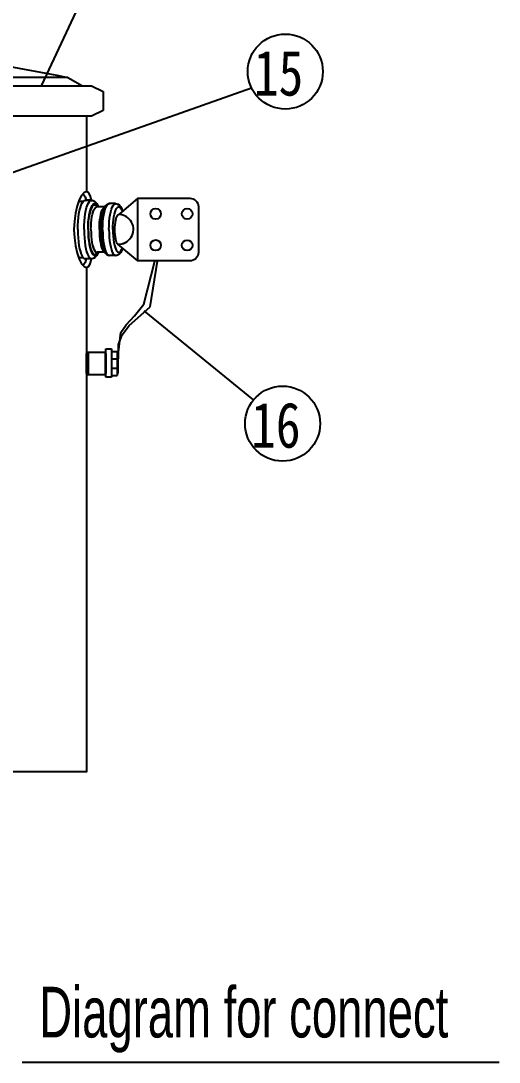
# Model space of a CAD drawing. Header units: millimetres. Extents: x 14764 to 276930, y -11609 to 135619.
# Drawn here: x 271821 to 272331, y 131703 to 132814 of the extents above; entities that cross this region are included whole.
import ezdxf

# ---------------------------------------------------------------- set-up
doc = ezdxf.new("R2010")
doc.units = ezdxf.units.MM
doc.header["$LTSCALE"] = 23.1
doc.layers.get('0').update_dxf_attribs({"linetype": 'CONTINUOUS'})
doc.layers.add('CORE', color=5, linetype='CONTINUOUS')
doc.layers.add('PL', color=5, linetype='CONTINUOUS')
doc.styles.add('FS', font='FSGB2312.ttf', dxfattribs={"width": 0.67})
doc.styles.get("Standard").update_dxf_attribs({"font": 'txt', "width": 0.8})

msp = doc.modelspace()

# ---------------------------------------------------------------- linework, layer by layer
at = {"color": 1}
for p, q in [((271902.1569, 132871.4822), (271843.3113, 132745.4937)), ((271786.2118, 132643.1095), (272067.2692, 132742.6201)), ((272069.4101, 132409.5738), (271952.7031, 132504.6943))]:
    msp.add_line(p, q, dxfattribs=at)
at = {"color": 0, "linetype": 'ByBlock', "lineweight": 25, "ltscale": 0.5}
for p, q in [((271871.5538, 132753.7243), (271503.3513, 132753.6987)), ((271871.5538, 132753.7243), (271887.259, 132744.6234)), ((271534.3271, 132744.5747), (271896.8232, 132744.5747)), ((271896.8232, 132744.5747), (271908.9732, 132738.4997)), ((271908.9732, 132738.4997), (271908.9732, 132718.2497)), ((271908.9732, 132718.2497), (271896.8232, 132712.1747)), ((271896.8232, 132712.1747), (271554.3519, 132712.1747))]:
    msp.add_line(p, q, dxfattribs=at)
at = {"color": 3}
msp.add_line((271822.8648, 131703.0001), (272331.4388, 131703.0001), dxfattribs=at)
at = {"color": 0, "linetype": 'ByBlock', "lineweight": 25, "ltscale": 0.5}
for points in [[(271891.2428, 132712.1747), (271891.2428, 132631.7463)], [(271891.2428, 132550.9603), (271891.2428, 132012.7416), (271481.2428, 132012.7416), (271481.2428, 132047.6725)]]:
    msp.add_lwpolyline(points, dxfattribs=at)
msp.add_lwpolyline([(271891.2428, 132622.5533), (271891.2428, 132622.5086)])
at = {"color": 1}
for centre in [(272103.3629, 132759.9545), (272100.4475, 132384.2772)]:
    msp.add_circle(centre, 40.0405, dxfattribs=at)
at = {"color": 0, "linetype": 'ByBlock', "lineweight": 25, "ltscale": 0.5}
msp.add_open_spline([(271683.1108, 132778.0001), (271746.7201, 132778.1108), (271810.3374, 132765.9175), (271871.0064, 132753.6976)], degree=3, dxfattribs=at)
at = {"layer": 'CORE', "color": 0}
for p, q in [((271952.6209, 132511.5956), (271964.0705, 132557.7504)), ((271959.4428, 132508.8703), (271967.245, 132557.7504)), ((271942.3882, 132499.3319), (271952.6209, 132511.5956)), ((271949.21, 132500.0132), (271959.4428, 132508.8703)), ((271933.5199, 132489.7934), (271942.3882, 132499.3319)), ((271936.9308, 132489.1121), (271949.21, 132500.0132)), ((271928.0624, 132481.6176), (271933.5199, 132489.7934)), ((271929.4268, 132478.8923), (271936.9308, 132489.1121)), ((271925.3337, 132460.4968), (271928.0624, 132481.6176)), ((271925.3337, 132468.6726), (271929.4268, 132478.8923)), ((271911.9674, 132464.0543), (271918.0776, 132464.0543)), ((271911.9674, 132433.7067), (271911.9674, 132464.0543)), ((271918.0776, 132464.0543), (271918.0776, 132433.7067)), ((271925.1036, 132437.7651), (271925.3337, 132468.6726)), ((271893.1018, 132460.2088), (271891.2428, 132459.1401)), ((271891.2428, 132437.7651), (271891.2428, 132459.1401)), ((271893.1018, 132460.2088), (271893.1018, 132436.6963)), ((271911.2706, 132460.2088), (271893.1018, 132460.2088)), ((271911.2706, 132460.2088), (271911.2706, 132436.6963)), ((271912.3393, 132459.1401), (271911.2706, 132460.2088)), ((271912.3393, 132437.7651), (271912.3393, 132459.1401)), ((271918.0776, 132461.213), (271924.0348, 132461.213)), ((271918.0776, 132453.5401), (271924.0348, 132453.5401)), ((271924.0348, 132461.213), (271924.0348, 132435.6922)), ((271918.0776, 132443.3651), (271924.0348, 132443.3651)), ((271891.2428, 132437.7651), (271893.1018, 132436.6963)), ((271893.1018, 132436.6963), (271911.2706, 132436.6963)), ((271911.2706, 132436.6963), (271912.3393, 132437.7651)), ((271918.0776, 132433.7067), (271911.9674, 132433.7067)), ((271918.0776, 132435.6922), (271924.0348, 132435.6922))]:
    msp.add_line(p, q, dxfattribs=at)
at = {"layer": 'PL', "color": 7, "ltscale": 0.5}
for p, q in [((271887.7624, 132629.5615), (271889.7805, 132626.3317)), ((271887.7626, 132629.6062), (271889.7807, 132626.3764)), ((271887.9826, 132621.3538), (271884.5504, 132621.3538)), ((271887.9828, 132621.3985), (271884.5506, 132621.3985)), ((271889.7805, 132626.3317), (271891.0701, 132622.5086)), ((271889.7807, 132626.3764), (271891.0703, 132622.5533)), ((271896.8196, 132622.5086), (271890.1273, 132622.5086)), ((271896.8197, 132622.5533), (271890.1275, 132622.5533)), ((271922.4733, 132619.0444), (271915.7102, 132619.0444)), ((271922.4735, 132619.0891), (271915.7104, 132619.0891)), ((271946.07, 132624.8315), (271925.8194, 132607.4968)), ((271946.0701, 132624.8762), (271925.8196, 132607.5415)), ((271889.4794, 132604.2826), (271890.0312, 132608.1868)), ((271889.4796, 132604.3273), (271890.0314, 132608.2315)), ((271901.9274, 132615.5124), (271902.3964, 132615.5802)), ((271901.9276, 132615.5571), (271902.3966, 132615.6249)), ((271902.3964, 132615.5802), (271902.2437, 132615.6054)), ((271902.3966, 132615.6249), (271902.2439, 132615.6501)), ((271911.0052, 132615.5802), (271902.3964, 132615.5802)), ((271911.0054, 132615.6249), (271902.3966, 132615.6249)), ((271889.4794, 132578.3793), (271890.0312, 132574.4751)), ((271889.4796, 132578.424), (271890.0314, 132574.5198)), ((271946.07, 132557.8305), (271924.7923, 132575.6595)), ((271946.0701, 132557.8752), (271924.7925, 132575.7042)), ((271901.9274, 132567.1495), (271902.3964, 132567.0817)), ((271901.9276, 132567.1942), (271902.3966, 132567.1264)), ((271911.008, 132567.0817), (271902.3964, 132567.0817)), ((271911.0082, 132567.1264), (271902.3966, 132567.1264)), ((271922.4733, 132563.6175), (271915.7102, 132563.6175)), ((271922.4735, 132563.6622), (271915.7104, 132563.6622)), ((271887.9826, 132561.3081), (271884.5504, 132561.3081)), ((271887.9828, 132561.3528), (271884.5506, 132561.3528)), ((271896.8196, 132560.1534), (271890.1273, 132560.1534)), ((271896.8197, 132560.1981), (271890.1275, 132560.1981))]:
    msp.add_line(p, q, dxfattribs=at)
for points in [[(271891.2427, 132631.7464), (271888.7877, 132630.7403), (271886.1966, 132627.7615), (271883.6526, 132622.9401)], [(271891.2428, 132631.7911), (271888.7879, 132630.785), (271886.1968, 132627.8062), (271883.6528, 132622.9848)], [(271896.7609, 132622.499), (271896.6892, 132622.94), (271895.2549, 132627.7615), (271893.4266, 132630.7403), (271891.2427, 132631.7464)], [(271896.7611, 132622.5437), (271896.6894, 132622.9847), (271895.2551, 132627.8062), (271893.4268, 132630.785), (271891.2428, 132631.7911)], [(271883.6526, 132622.9401), (271881.3712, 132616.5149), (271879.5661, 132608.8289), (271878.4109, 132600.2916), (271878.0138, 132591.331)], [(271883.6528, 132622.9848), (271881.3714, 132616.5596), (271879.5663, 132608.8736), (271878.4111, 132600.3363), (271878.014, 132591.3757)], [(271882.8223, 132620.6017), (271883.9697, 132621.2699), (271884.5504, 132621.3535)], [(271882.8225, 132620.6464), (271883.9699, 132621.3146), (271884.5506, 132621.3982)], [(271884.843, 132614.8934), (271885.7646, 132617.5592), (271886.7751, 132619.6911), (271887.8539, 132621.2457), (271888.9789, 132622.1912), (271890.1273, 132622.5086)], [(271884.8432, 132614.9381), (271885.7648, 132617.6039), (271886.7753, 132619.7358), (271887.8541, 132621.2903), (271888.9791, 132622.2359), (271890.1275, 132622.5533)], [(271890.0312, 132608.1868), (271890.7211, 132611.748), (271891.5352, 132614.8934), (271892.4569, 132617.5592), (271893.4674, 132619.6911), (271894.5461, 132621.2457), (271895.6712, 132622.1912), (271896.8196, 132622.5086)], [(271890.0314, 132608.2315), (271890.7213, 132611.7926), (271891.5354, 132614.9381), (271892.4571, 132617.6039), (271893.4676, 132619.7358), (271894.5463, 132621.2903), (271895.6713, 132622.2359), (271896.8197, 132622.5533)], [(271892.9929, 132591.331), (271893.073, 132595.4614), (271893.3116, 132599.4996), (271893.7033, 132603.3554), (271894.2393, 132606.9425), (271894.9077, 132610.1809), (271895.6935, 132612.9982), (271896.5793, 132615.3315), (271897.5452, 132617.1287), (271898.5696, 132618.3496), (271899.6297, 132618.9669), (271900.7017, 132618.9669), (271901.7618, 132618.3496), (271902.7862, 132617.1287), (271903.6184, 132615.5802)], [(271892.9931, 132591.3757), (271893.0732, 132595.5061), (271893.3118, 132599.5443), (271893.7034, 132603.4001), (271894.2395, 132606.9872), (271894.9079, 132610.2256), (271895.6937, 132613.0429), (271896.5795, 132615.3762), (271897.5454, 132617.1734), (271898.5698, 132618.3942), (271899.6299, 132619.0116), (271900.7019, 132619.0116), (271901.762, 132618.3942), (271902.7864, 132617.1734), (271903.6186, 132615.6249)], [(271893.2918, 132591.331), (271893.3686, 132595.2893), (271893.5972, 132599.1593), (271893.9725, 132602.8544), (271894.4862, 132606.292), (271895.1268, 132609.3955), (271895.8799, 132612.0954), (271896.7287, 132614.3315), (271897.6544, 132616.0538), (271898.6361, 132617.2238), (271899.652, 132617.8154), (271900.6794, 132617.8154), (271901.6953, 132617.2238), (271902.677, 132616.0538), (271902.9315, 132615.5802)], [(271893.292, 132591.3757), (271893.3688, 132595.334), (271893.5974, 132599.204), (271893.9727, 132602.899), (271894.4864, 132606.3367), (271895.127, 132609.4402), (271895.8801, 132612.1401), (271896.7289, 132614.3762), (271897.6546, 132616.0985), (271898.6363, 132617.2685), (271899.6522, 132617.8601), (271900.6796, 132617.8601), (271901.6955, 132617.2685), (271902.6772, 132616.0985), (271902.9317, 132615.6249)], [(271896.8196, 132622.5086), (271898.3177, 132622.2948), (271899.7861, 132621.6356), (271901.1454, 132620.5298), (271902.3678, 132618.9812), (271903.5013, 132616.8937), (271904.0068, 132615.5802)], [(271896.8197, 132622.5533), (271898.3178, 132622.3395), (271899.7863, 132621.6803), (271901.1455, 132620.5745), (271902.368, 132619.0259), (271903.5015, 132616.9383), (271904.007, 132615.6249)], [(271908.5374, 132591.331), (271908.6175, 132595.4614), (271908.8561, 132599.4996), (271909.2477, 132603.3554), (271909.7838, 132606.9425), (271910.4522, 132610.1809), (271911.238, 132612.9982), (271912.1238, 132615.3315), (271913.0897, 132617.1287), (271914.1141, 132618.3496)], [(271908.5376, 132591.3757), (271908.6177, 132595.5061), (271908.8563, 132599.5443), (271909.2479, 132603.4001), (271909.7839, 132606.9872), (271910.4523, 132610.2256), (271911.2382, 132613.0429), (271912.124, 132615.3762), (271913.0898, 132617.1734), (271914.1143, 132618.3942)], [(271910.7734, 132615.2192), (271911.8726, 132616.9313), (271913.0626, 132618.1102), (271914.3661, 132618.8153), (271915.7102, 132619.0444)], [(271910.7736, 132615.2639), (271911.8728, 132616.976), (271913.0628, 132618.1549), (271914.3663, 132618.86), (271915.7104, 132619.0891)], [(271914.1141, 132618.3496), (271915.1741, 132618.9669), (271915.7102, 132619.0444)], [(271914.1143, 132618.3942), (271915.1743, 132619.0116), (271915.7104, 132619.0891)], [(271915.3005, 132591.331), (271915.3806, 132595.4614), (271915.6192, 132599.4996), (271916.0108, 132603.3554), (271916.5469, 132606.9425), (271917.2153, 132610.1809), (271918.0011, 132612.9982), (271918.8869, 132615.3315), (271919.8528, 132617.1287), (271920.8772, 132618.3496), (271921.9373, 132618.9669), (271922.4733, 132619.0444)], [(271915.3007, 132591.3757), (271915.3808, 132595.5061), (271915.6194, 132599.5443), (271916.011, 132603.4001), (271916.5471, 132606.9872), (271917.2155, 132610.2256), (271918.0013, 132613.0429), (271918.8871, 132615.3762), (271919.853, 132617.1734), (271920.8774, 132618.3942), (271921.9374, 132619.0116), (271922.4735, 132619.0891)], [(271922.4733, 132619.0444), (271923.8574, 132618.8537), (271925.2108, 132618.2683), (271926.4646, 132617.2868), (271927.5815, 132615.9258), (271928.5982, 132614.1257), (271929.5603, 132611.724), (271929.8204, 132610.8222)], [(271922.4735, 132619.0891), (271923.8576, 132618.8983), (271925.2109, 132618.3129), (271926.4648, 132617.3315), (271927.5817, 132615.9704), (271928.5984, 132614.1703), (271929.5605, 132611.7687), (271929.8206, 132610.8669)], [(271882.0579, 132591.331), (271882.1401, 132595.768), (271882.3848, 132600.1147), (271882.7871, 132604.2826), (271883.3389, 132608.1868), (271884.0289, 132611.748), (271884.843, 132614.8934)], [(271882.0581, 132591.3757), (271882.1402, 132595.8127), (271882.385, 132600.1594), (271882.7873, 132604.3273), (271883.3391, 132608.2315), (271884.029, 132611.7926), (271884.8432, 132614.9381)], [(271896.1203, 132591.331), (271896.1904, 132594.9451), (271896.3991, 132598.4786), (271896.7418, 132601.8523), (271897.2108, 132604.9911), (271897.7957, 132607.8246), (271898.4833, 132610.2898), (271899.2584, 132612.3314), (271900.1035, 132613.904), (271900.9999, 132614.9722), (271901.9274, 132615.5124)], [(271896.1205, 132591.3757), (271896.1906, 132594.9898), (271896.3993, 132598.5232), (271896.742, 132601.897), (271897.211, 132605.0357), (271897.7959, 132607.8693), (271898.4835, 132610.3345), (271899.2586, 132612.3761), (271900.1037, 132613.9486), (271901.0001, 132615.0169), (271901.9276, 132615.5571)], [(271905.1142, 132591.331), (271905.1843, 132594.9451), (271905.393, 132598.4786), (271905.7357, 132601.8523), (271906.2047, 132604.9911), (271906.7896, 132607.8246), (271907.4772, 132610.2898), (271908.2522, 132612.3314), (271909.0974, 132613.904), (271909.9937, 132614.9722), (271910.9213, 132615.5124), (271910.9658, 132615.5188)], [(271905.1143, 132591.3757), (271905.1844, 132594.9898), (271905.3932, 132598.5232), (271905.7359, 132601.897), (271906.2049, 132605.0357), (271906.7898, 132607.8693), (271907.4774, 132610.3345), (271908.2524, 132612.3761), (271909.0976, 132613.9486), (271909.9939, 132615.0169), (271910.9215, 132615.5571), (271910.966, 132615.5635)], [(271906.8257, 132591.331), (271906.9076, 132595.3747), (271907.1521, 132599.333), (271907.5566, 132603.1239), (271908.118, 132606.673), (271908.8367, 132609.9174), (271909.7252, 132612.8119), (271910.7734, 132615.2192)], [(271906.8259, 132591.3757), (271906.9077, 132595.4194), (271907.1523, 132599.3777), (271907.5568, 132603.1686), (271908.1182, 132606.7177), (271908.8368, 132609.9621), (271909.7254, 132612.8566), (271910.7736, 132615.2639)], [(271919.5433, 132591.331), (271919.6134, 132594.9451), (271919.8221, 132598.4786), (271920.1648, 132601.8523), (271920.6338, 132604.9911), (271921.2187, 132607.8246), (271921.9063, 132610.2898), (271922.6813, 132612.3314), (271923.5265, 132613.904), (271924.4228, 132614.9722), (271925.3504, 132615.5124), (271926.2884, 132615.5124), (271927.216, 132614.9722), (271928.1124, 132613.904), (271928.9575, 132612.3314), (271929.6019, 132610.6339)], [(271919.5434, 132591.3757), (271919.6135, 132594.9898), (271919.8223, 132598.5232), (271920.165, 132601.897), (271920.634, 132605.0357), (271921.2188, 132607.8693), (271921.9065, 132610.3345), (271922.6815, 132612.3761), (271923.5267, 132613.9486), (271924.423, 132615.0169), (271925.3506, 132615.5571), (271926.2886, 132615.5571), (271927.2162, 132615.0169), (271928.1125, 132613.9486), (271928.9577, 132612.3761), (271929.6021, 132610.6785)], [(271921.6353, 132591.331), (271921.6924, 132593.9918), (271921.862, 132596.5801), (271922.1396, 132599.0252), (271922.5176, 132601.2604), (271922.9856, 132603.2248), (271923.5309, 132604.8647), (271924.1387, 132606.1355), (271924.7923, 132607.0024), (271925.4739, 132607.4419), (271925.8194, 132607.4968)], [(271921.6355, 132591.3757), (271921.6926, 132594.0365), (271921.8622, 132596.6248), (271922.1398, 132599.0699), (271922.5178, 132601.3051), (271922.9858, 132603.2695), (271923.5311, 132604.9094), (271924.1389, 132606.1802), (271924.7925, 132607.0471), (271925.4741, 132607.4866), (271925.8196, 132607.5415)], [(271888.7502, 132591.331), (271888.8323, 132595.768), (271889.0771, 132600.1147), (271889.4794, 132604.2826)], [(271888.7504, 132591.3757), (271888.8325, 132595.8127), (271889.0772, 132600.1594), (271889.4796, 132604.3273)], [(271878.0138, 132591.331), (271878.4109, 132582.3704), (271879.5661, 132573.833), (271881.3712, 132566.1471)], [(271878.014, 132591.3757), (271878.4111, 132582.4151), (271879.5663, 132573.8777), (271881.3714, 132566.1918)], [(271882.0579, 132591.331), (271882.1401, 132586.8939), (271882.3848, 132582.5472), (271882.7871, 132578.3793), (271883.3389, 132574.4751), (271884.0289, 132570.914), (271884.843, 132567.7685)], [(271882.0581, 132591.3757), (271882.1402, 132586.9386), (271882.385, 132582.5919), (271882.7873, 132578.424), (271883.3391, 132574.5198), (271884.029, 132570.9587), (271884.8432, 132567.8132)], [(271888.7502, 132591.331), (271888.8323, 132586.8939), (271889.0771, 132582.5472), (271889.4794, 132578.3793)], [(271888.7504, 132591.3757), (271888.8325, 132586.9386), (271889.0772, 132582.5919), (271889.4796, 132578.424)], [(271892.9929, 132591.331), (271893.073, 132587.2005), (271893.3116, 132583.1623), (271893.7033, 132579.3066), (271894.2393, 132575.7194), (271894.9077, 132572.4811), (271895.6935, 132569.6637), (271896.5793, 132567.3304), (271897.5452, 132565.5333), (271898.5696, 132564.3124), (271899.6297, 132563.695), (271900.7017, 132563.695), (271901.7618, 132564.3124), (271902.7862, 132565.5333), (271903.6184, 132567.0817)], [(271892.9931, 132591.3757), (271893.0732, 132587.2452), (271893.3118, 132583.207), (271893.7034, 132579.3513), (271894.2395, 132575.7641), (271894.9079, 132572.5257), (271895.6937, 132569.7084), (271896.5795, 132567.3751), (271897.5454, 132565.578), (271898.5698, 132564.3571), (271899.6299, 132563.7397), (271900.7019, 132563.7397), (271901.762, 132564.3571), (271902.7864, 132565.578), (271903.6186, 132567.1264)], [(271893.2918, 132591.331), (271893.3686, 132587.3726), (271893.5972, 132583.5027), (271893.9725, 132579.8076), (271894.4862, 132576.3699), (271895.1268, 132573.2665), (271895.8799, 132570.5665), (271896.7287, 132568.3305), (271897.6544, 132566.6082), (271898.6361, 132565.4382), (271899.652, 132564.8465), (271900.6794, 132564.8465), (271901.6953, 132565.4382), (271902.677, 132566.6082), (271902.9315, 132567.0817)], [(271893.292, 132591.3757), (271893.3688, 132587.4173), (271893.5974, 132583.5473), (271893.9727, 132579.8523), (271894.4864, 132576.4146), (271895.127, 132573.3112), (271895.8801, 132570.6112), (271896.7289, 132568.3752), (271897.6546, 132566.6529), (271898.6363, 132565.4828), (271899.6522, 132564.8912), (271900.6796, 132564.8912), (271901.6955, 132565.4828), (271902.6772, 132566.6529), (271902.9317, 132567.1264)], [(271896.1203, 132591.331), (271896.1904, 132587.7168), (271896.3991, 132584.1834), (271896.7418, 132580.8096), (271897.2108, 132577.6709), (271897.7957, 132574.8373), (271898.4833, 132572.3721), (271899.2584, 132570.3305), (271900.1035, 132568.758), (271900.9999, 132567.6897), (271901.9274, 132567.1495)], [(271896.1205, 132591.3757), (271896.1906, 132587.7615), (271896.3993, 132584.2281), (271896.742, 132580.8543), (271897.211, 132577.7156), (271897.7959, 132574.882), (271898.4835, 132572.4168), (271899.2586, 132570.3752), (271900.1037, 132568.8027), (271901.0001, 132567.7344), (271901.9276, 132567.1942)], [(271905.1142, 132591.331), (271905.1843, 132587.7168), (271905.393, 132584.1834), (271905.7357, 132580.8096), (271906.2047, 132577.6709), (271906.7896, 132574.8373), (271907.4772, 132572.3721), (271908.2522, 132570.3305), (271909.0974, 132568.758), (271909.9937, 132567.6897), (271910.9213, 132567.1495), (271910.9692, 132567.1426)], [(271905.1143, 132591.3757), (271905.1844, 132587.7615), (271905.3932, 132584.2281), (271905.7359, 132580.8543), (271906.2049, 132577.7156), (271906.7898, 132574.882), (271907.4774, 132572.4168), (271908.2524, 132570.3752), (271909.0976, 132568.8027), (271909.9939, 132567.7344), (271910.9215, 132567.1942), (271910.9694, 132567.1873)], [(271911.8555, 132565.7522), (271910.7522, 132567.4832), (271909.7038, 132569.9092), (271908.8213, 132572.8038), (271908.1078, 132576.0435), (271907.5506, 132579.5836), (271907.1494, 132583.3618), (271906.9069, 132587.3045), (271906.8257, 132591.331)], [(271911.8556, 132565.7969), (271910.7523, 132567.5279), (271909.704, 132569.9539), (271908.8215, 132572.8485), (271908.108, 132576.0882), (271907.5508, 132579.6283), (271907.1496, 132583.4065), (271906.907, 132587.3492), (271906.8259, 132591.3757)], [(271908.5374, 132591.331), (271908.6175, 132587.2005), (271908.8561, 132583.1623), (271909.2477, 132579.3066), (271909.7838, 132575.7194), (271910.4522, 132572.4811), (271911.238, 132569.6637), (271912.1238, 132567.3304), (271913.0897, 132565.5333), (271914.1141, 132564.3124)], [(271908.5376, 132591.3757), (271908.6177, 132587.2452), (271908.8563, 132583.207), (271909.2479, 132579.3513), (271909.7839, 132575.7641), (271910.4523, 132572.5257), (271911.2382, 132569.7084), (271912.124, 132567.3751), (271913.0898, 132565.578), (271914.1143, 132564.3571)], [(271915.3005, 132591.331), (271915.3806, 132587.2005), (271915.6192, 132583.1623), (271916.0108, 132579.3066), (271916.5469, 132575.7194), (271917.2153, 132572.4811), (271918.0011, 132569.6637), (271918.8869, 132567.3304), (271919.8528, 132565.5333), (271920.8772, 132564.3124), (271921.9373, 132563.695), (271922.4733, 132563.6175)], [(271915.3007, 132591.3757), (271915.3808, 132587.2452), (271915.6194, 132583.207), (271916.011, 132579.3513), (271916.5471, 132575.7641), (271917.2155, 132572.5257), (271918.0013, 132569.7084), (271918.8871, 132567.3751), (271919.853, 132565.578), (271920.8774, 132564.3571), (271921.9374, 132563.7397), (271922.4735, 132563.6622)], [(271919.5433, 132591.331), (271919.6134, 132587.7168), (271919.8221, 132584.1834), (271920.1648, 132580.8096), (271920.6338, 132577.6709), (271921.2187, 132574.8373), (271921.9063, 132572.3721), (271922.6813, 132570.3305), (271923.5265, 132568.758), (271924.4228, 132567.6897), (271925.3504, 132567.1495), (271926.2884, 132567.1495), (271927.216, 132567.6897), (271928.1124, 132568.758), (271928.9575, 132570.3305), (271929.4871, 132571.7256)], [(271919.5434, 132591.3757), (271919.6135, 132587.7615), (271919.8223, 132584.2281), (271920.165, 132580.8543), (271920.634, 132577.7156), (271921.2188, 132574.882), (271921.9065, 132572.4168), (271922.6815, 132570.3752), (271923.5267, 132568.8027), (271924.423, 132567.7344), (271925.3506, 132567.1942), (271926.2886, 132567.1942), (271927.2162, 132567.7344), (271928.1125, 132568.8027), (271928.9577, 132570.3752), (271929.4873, 132571.7703)], [(271924.7923, 132575.6595), (271924.1387, 132576.5264), (271923.5309, 132577.7972), (271922.9856, 132579.4371), (271922.5176, 132581.4015), (271922.1396, 132583.6367), (271921.862, 132586.0818), (271921.6924, 132588.6701), (271921.6353, 132591.331)], [(271924.7925, 132575.7042), (271924.1389, 132576.5711), (271923.5311, 132577.8419), (271922.9858, 132579.4818), (271922.5178, 132581.4462), (271922.1398, 132583.6814), (271921.8622, 132586.1265), (271921.6926, 132588.7148), (271921.6355, 132591.3757)], [(271890.0312, 132574.4751), (271890.7211, 132570.914), (271891.5352, 132567.7685), (271892.4569, 132565.1027), (271893.4674, 132562.9708), (271894.5461, 132561.4163), (271895.6712, 132560.4707), (271896.8196, 132560.1534)], [(271890.0314, 132574.5198), (271890.7213, 132570.9587), (271891.5354, 132567.8132), (271892.4571, 132565.1474), (271893.4676, 132563.0155), (271894.5463, 132561.461), (271895.6713, 132560.5154), (271896.8197, 132560.1981)], [(271881.3712, 132566.1471), (271883.6526, 132559.7219), (271886.1966, 132554.9005), (271888.7877, 132551.9216), (271891.2427, 132550.9156)], [(271881.3714, 132566.1918), (271883.6528, 132559.7666), (271886.1968, 132554.9451), (271888.7879, 132551.9663), (271891.2428, 132550.9603)], [(271884.5504, 132561.3084), (271883.9697, 132561.392), (271882.8223, 132562.0602)], [(271884.5506, 132561.3531), (271883.9699, 132561.4367), (271882.8225, 132562.1049)], [(271884.843, 132567.7685), (271885.7646, 132565.1027), (271886.7751, 132562.9708), (271887.8539, 132561.4163), (271888.9789, 132560.4707), (271890.1273, 132560.1534)], [(271884.8432, 132567.8132), (271885.7648, 132565.1474), (271886.7753, 132563.0155), (271887.8541, 132561.461), (271888.9791, 132560.5154), (271890.1275, 132560.1981)], [(271904.007, 132567.0817), (271903.4627, 132565.6844), (271902.334, 132563.6291), (271901.1175, 132562.1037), (271899.7684, 132561.0153), (271898.3155, 132560.3665), (271896.8196, 132560.1534)], [(271904.0072, 132567.1264), (271903.4629, 132565.729), (271902.3342, 132563.6738), (271901.1177, 132562.1484), (271899.7686, 132561.06), (271898.3157, 132560.4112), (271896.8197, 132560.1981)], [(271902.39, 132567.1629), (271902.2449, 132567.0571), (271902.3964, 132567.0817)], [(271902.3902, 132567.2075), (271902.245, 132567.1018), (271902.3966, 132567.1264)], [(271915.7102, 132563.6175), (271914.3634, 132563.8475), (271913.0511, 132564.5604), (271911.8555, 132565.7522)], [(271915.7104, 132563.6622), (271914.3636, 132563.8922), (271913.0512, 132564.6051), (271911.8556, 132565.7969)], [(271914.1141, 132564.3124), (271915.1741, 132563.695), (271915.7102, 132563.6175)], [(271914.1143, 132564.3571), (271915.1743, 132563.7397), (271915.7104, 132563.6622)], [(271929.726, 132571.5254), (271929.5182, 132570.8147), (271928.559, 132568.4544), (271927.5467, 132566.685), (271926.4356, 132565.3466), (271925.1927, 132564.3829), (271923.8559, 132563.8079), (271922.4733, 132563.6175)], [(271929.7262, 132571.5701), (271929.5184, 132570.8594), (271928.5591, 132568.4991), (271927.5469, 132566.7297), (271926.4358, 132565.3913), (271925.1929, 132564.4276), (271923.8561, 132563.8526), (271922.4735, 132563.6622)], [(271891.0701, 132560.1534), (271889.7805, 132556.3302), (271887.7624, 132553.1004)], [(271891.0703, 132560.1981), (271889.7807, 132556.3749), (271887.7626, 132553.1451)], [(271891.2427, 132550.9156), (271893.4266, 132551.9217), (271895.2549, 132554.9005), (271896.6892, 132559.7219), (271896.7609, 132560.1629)], [(271891.2428, 132550.9603), (271893.4268, 132551.9663), (271895.255, 132554.9451), (271896.6894, 132559.7666), (271896.7611, 132560.2076)], [(271891.2428, 132560.1981), (271891.2428, 132560.1534)]]:
    msp.add_lwpolyline(points, dxfattribs=at)
msp.add_lwpolyline([(272010.6592, 132615.7875), (272010.6592, 132566.8745, -0.414213562), (272001.6152, 132557.8305), (271946.07, 132557.8305), (271946.07, 132624.8315), (272001.6152, 132624.8315, -0.414213562)], format="xyb", close=True, dxfattribs=at)
for centre in [(271965.1379, 132608.1448), (271965.1379, 132608.1448), (271998.6759, 132608.1001), (271965.1379, 132574.6066), (271965.1379, 132574.6066), (271998.6759, 132574.5619)]:
    msp.add_circle(centre, 5.6525, dxfattribs=at)
for centre in [(271925.471, 132591.5728), (271925.4712, 132591.6175)]:
    msp.add_arc(centre, 15.9278, 267.557671, 88.7466526, dxfattribs=at)

# ---------------------------------------------------------------- texts
at = {"color": 3, "linetype": 'Continuous', "char_height": 48.384, "width": 38.7072, "attachment_point": 3, "line_spacing_factor": 0.9}
for s, insert in [('15', (272122.5473, 132782.6932)), ('16', (272119.6319, 132407.0159))]:
    msp.add_mtext(s, dxfattribs=dict(at, insert=insert))
at = {"insert": (271841.0448, 131783.4294), "char_height": 54.063396, "width": 909.959455, "attachment_point": 1, "style": 'FS'}
msp.add_mtext('Diagram for connect', dxfattribs=at)

doc.saveas('drawing.dxf')
